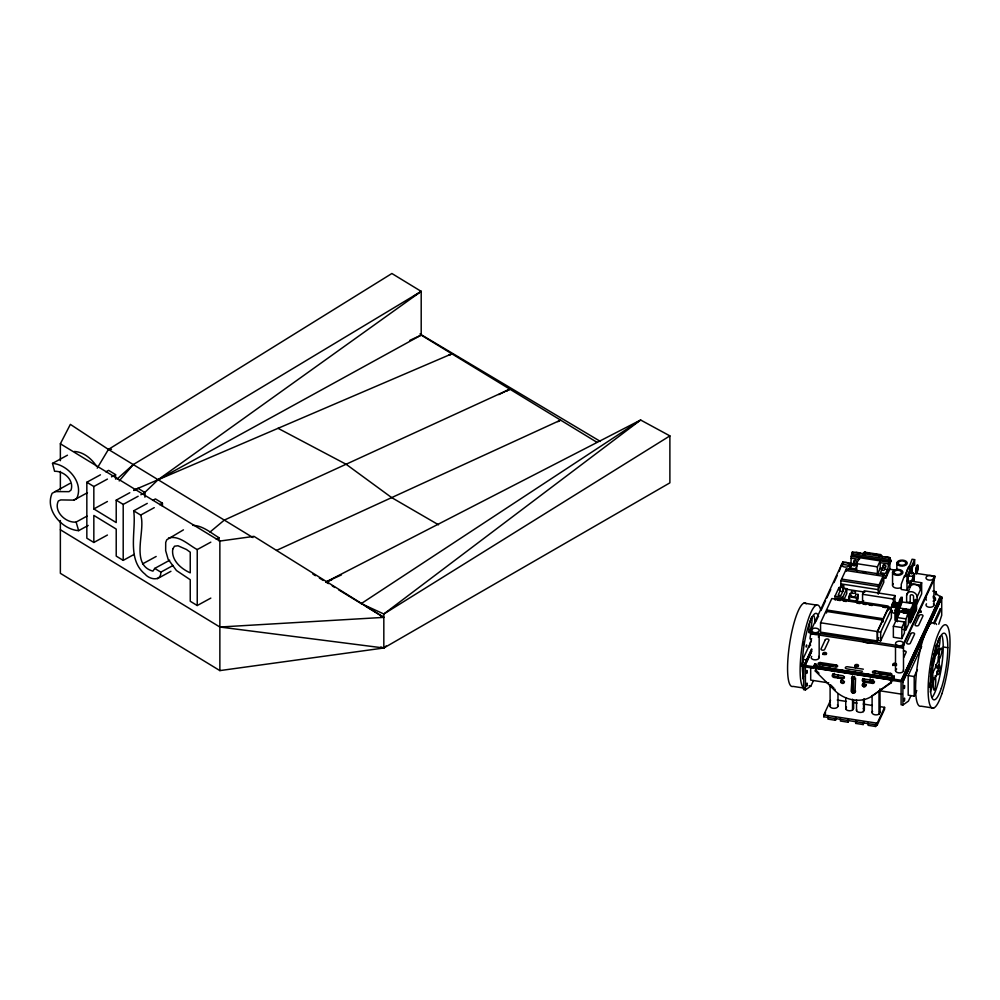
<?xml version="1.0" encoding="UTF-8"?>
<svg xmlns="http://www.w3.org/2000/svg" width="1000" height="1000" viewBox="0 0 1000 1000"><rect width="100%" height="100%" fill="white"/><g stroke="black" fill="none" stroke-linecap="round" stroke-linejoin="round"><path stroke-width="1.5" d="M802.837 678.888L802.837 659.312L811.188 641.325M851 563.237L842.788 561.975L810.263 632.05L810.263 633.688L902.325 647.925L934.85 577.85L934.85 576.213L915.75 573.263M811.3 631.45L811.3 629.825M814.125 634.275L814.125 632.65M819.163 657.55L819.163 635.05M882.575 620.825L882.575 620.112L825.863 611.337L820.562 622.762L820.562 632.15L877.275 640.925L878.8 637.65M826.5 613.025L826.5 609.975L831.8 598.55L888.512 607.312L888.512 610M827.975 716.775L827.975 719.112L835.475 720.275L836.413 718.25M835.475 720.275L835.475 717.938M840 591.15L840.85 585.225L843.587 585.65L843.587 589.725L840.875 595.55L838.15 595.138L840 591.15L842.725 591.575L843.587 585.65M840.425 718.7L840.425 721.038L847.925 722.2L848.875 720.175M840.863 586.9L840.863 580.688L846.363 568.85L883.775 574.637L883.775 582.35L878.888 592.875M845.738 708.763L845.738 697.913M846.363 570.975L846.363 568.85M847.925 722.2L847.925 719.862M848.35 569.9C852.788 564.587 849.75 557.638 852.438 551.938L889.85 557.725L889.85 569.25L885.75 578.075L882.763 577.612M846.5 707.1L845.8 709.075A4 2.312 0 0 0 852.487 710.113L852.575 699.2M852.575 693L852.575 675.938M852.438 556.263L852.438 551.938M852.575 710.05L853.662 708.475L853.55 700.212M853.55 692.45L853.55 676.95M856.688 571.188L856.688 563.65L859.45 557.675L859.45 559.462L851.112 558.175M894.95 602.788L894.95 595.562L864.175 590.812L862.562 594.288L862.562 602.962L863.637 600.638M877.275 640.925L877.275 631.538L882.575 620.112M877.412 566.85L877.412 574.388L880.188 568.425L880.188 560.887L877.412 566.85L856.688 563.65M878.275 594.188L878.275 586.475L883.775 574.637M885.75 578.075C888.425 571.587 887.775 564.35 889.85 557.725M892.55 585.275L892.55 572.362M893.363 626.25L893.363 637.263L901.838 638.575L904.425 633L904.425 621.987L895.95 620.675L893.363 626.25L901.838 627.562L904.425 621.987M893.337 604.825L893.337 599.05L894.95 595.562M894.95 610.438L894.95 620.212L896.15 620.4L897.15 618.237L897.15 608.462L895.95 608.288L894.95 610.438L896.15 610.625L897.15 608.462M895.1 607.2C896.087 593.763 886.65 611.987 897.8 606.3L897.013 604.237L894.525 602.6L892.763 603.337L891.975 605.4M895.913 607.137C894.262 602.4 894.963 601.812 895.913 603.663M895.5 670.6L895.5 646.6M896.15 620.4L896.15 610.625M896.85 568.837L896.85 563.1M897.4 621.688C895.925 612.913 902.4 605.925 902.262 597.45L901.062 597.263L900.212 599.087L900.15 606.538M897.588 614.775L897.775 604.212L896.663 602.7L895.1 602.85L894.287 607.137M898.475 647.325L898.475 645.7L810.263 632.05M898.425 612.962L898.438 605.712L897.225 605.525L896.388 607.337L897.588 607.525L898.438 605.712M898.863 613.888L898.875 604.775L899.712 602.962L898.5 602.775C898.625 606.025 892.588 606.9 892.487 603.725M899.712 607.487L899.712 602.962M900.987 604.738L900.987 600.212L899.775 600.025L898.938 601.838L900.15 602.025L900.987 600.212M901.838 638.575L901.838 627.562M902.325 647.925L902.337 646.3L934.85 576.213M903.363 645.7L903.363 644.062A4 2.312 0 0 0 898.462 641.237A4 2.312 0 0 0 896.675 645.1A4 2.312 0 0 0 903.363 644.062M903.5 670.6L903.5 645.1M903.05 629.45L905.875 629.888L905.875 618.875L908.462 613.3L899.987 611.987L897.4 617.562L905.875 618.875M908.238 610.8L907.362 612.675L904.1 613.175L901.725 611.8L902.6 609.913L905.863 609.412L908.238 610.8L907.362 615.325M908.462 613.3L908.462 624.312L905.875 629.888M913.138 606.987L911.938 606.8L912.775 604.987L913.988 605.175L913.138 606.987L912.7 617.038L912.7 607.925L911.5 607.737C910.9 610.65 908.525 619.375 911.862 619.513M911.5 612.087L911.5 607.737M913.988 605.175L913.988 614.288L914.425 604.237L915.263 602.425L914.05 602.238L913.213 604.05L913.213 607.062M914.05 611.337L915.263 611.525L915.263 602.425M915.263 611.525L915.7 601.487L916.538 599.663L915.337 599.475L914.488 601.3L915.7 601.487M916.538 599.663L916.538 609.438L910.425 622.612L909.225 622.425L909.212 612.65L910.225 610.487L911.425 610.675L911.425 619.788L910.225 619.6M920.913 612.375A1.875 1.087 0 0 0 920.225 611.975L920.225 610.45M933.825 580.075L933.825 578.45M933.962 604.975L933.962 579.475M888.512 607.312L883.213 618.737L883.213 621.8M934.488 654.562L935.812 654.862M933.6 679.538L932.275 679.338L931.175 677.013L931.225 668.325L932.55 668.525L932.95 678.812L934.388 679.338C939.013 671.762 940.113 661.8 938.675 653.162L935.913 652.438L934.087 655.487L935.413 655.7L938.025 652.438M936.188 594.75A11.7 6.763 -0.1 0 1 935.65 593.538L935.65 592A11.7 6.763 -0.1 0 0 939.9 596.25L941.712 596.938L941.712 615.3L938.775 624.188M813.5 666.7L805.175 665.425L803.737 666.137L803.6 689.65L805.413 689.925L805.413 666.975L813.5 668.225L814.788 663.913L816.6 664.188L815.312 671.062L834.613 690.362A27 21.288 24.9 0 0 871.9 696.137L891.213 682.8L891.688 679.212M891.213 682.8L892.5 675.938L894.312 676.213L893.012 680.537L901.1 681.787L901.1 704.737L902.913 705.013L908.413 701.125L910.95 695.65M935.775 645.3L935.738 646.737A8.988 1.9 -81.2 0 1 934.488 654.663A8.988 1.9 -81.2 0 1 933.538 653.988M936.513 624.525L936.05 623.612M806.762 645.588C806.55 643.05 805.65 648.787 806.612 646.5M935.487 666.675L936.025 664.825L935.812 666.963L932.288 673.587L930.962 673.388A8.988 1.9 -81.2 0 0 930.45 672.337M894.287 603.663L894.887 602.487M893.538 606.962L895.5 602.537L898.012 604.288L896.663 602.7M892.887 606.675C892.125 604.087 897.412 600.725 897.013 604.237C895.05 606.575 890.425 602.55 895.1 602.85C898.7 602.55 894.613 605.413 893.587 603.425C894.312 600.75 897.712 605.025 897.312 606.675M892.087 604.938L894.4 602.612L897.8 604.5M911.012 583.438L908.037 582.987L907.375 580.788L909.362 572.888L913.825 573.575L914.488 575.763L913.825 580.812M913.825 573.575L911.838 581.475L907.375 580.788M912.188 580.712L913.65 574.925L913.65 580.225M892.4 606.3L893.75 603.638L895.8 602.7L896.612 603.225M932.55 668.525L935.413 655.7M173.075 565.462L160.85 572.15C161.213 581.85 149.338 579.487 145.125 574.2C126.275 559.15 136.512 530.75 133.688 510.812L147.275 503.387M892.4 604.5L894.4 602.7M892.087 605.862L894.325 603.062L897.775 604.212M934.388 679.338L931.988 679.025A8.988 1.9 -81.2 0 1 931.712 686.125L931.438 687.763A8.988 1.9 -81.2 0 1 930.325 692.113M803.475 667.5L803.363 668.15A9.1 1.925 -81.2 0 1 802.663 671.213M935.65 667.188L936.025 664.825M929.613 685.925L929.938 684.35A8.975 1.9 -81.2 0 1 931.988 679.025M936.975 652.537A8.988 1.9 -81.2 0 0 939.038 647.212L939.362 645.638A8.988 1.9 -81.2 0 0 939.925 636.9A8.988 1.9 -81.2 0 0 937.537 643.8L937.262 645.438A8.988 1.9 -81.2 0 0 936.975 652.537L936.7 652.237M801.538 666.312L801.875 664.725A9.1 1.925 -81.2 0 1 803.088 660.812M933.45 623.35L940.275 608.638L940.05 611.663L934.4 623.9M896.663 606.962L895.1 602.85C888.25 603.625 896.175 609.388 898.088 604.837M856.55 709.538L856.55 710.738A4 2.312 0 0 0 863.238 711.775L864.262 709.538A4 2.312 0 0 0 863.238 708.512M879.95 674.4L879.95 673.213A4 2.312 0 0 0 876.612 671.513A4 2.312 0 0 0 872.625 672.65M892.487 603.862L893.75 602.775M863.225 553.438L865.138 552.238L880.275 554.562L882.55 556.95M169.675 560.237L154.725 568.413L152.925 571.125C129.65 564.862 146.113 530.25 140.675 515.075L133.688 510.812M904.663 576.925L907.862 568.337L910.4 568.737L910.4 573.013M905.537 575.025L908.75 566.438L911.287 566.825L914.625 559.637L912.087 559.25L908.875 567.825M940.275 596.4L901.338 680.3L893.012 679L893.012 680.537M815.837 621.675L817.775 617.487M821.012 610.513L825.55 600.737M826.85 597.95L830.738 589.562M833.975 582.587L837.212 575.612M839.163 571.413L841.75 564.2L849.475 565.4A4 2.312 0 0 0 844.587 562.575A4 2.312 0 0 0 842.788 566.425A4 2.312 0 0 0 849.475 565.4M834.987 599.862L834.987 596.188L839.025 587.475L839.025 589.925M803.662 666.312L811.737 648.975M803.625 666.5L811.513 649.5M804.312 665.6L811.737 649.925M804.725 665.462L811.3 651.287M804.95 665.425L811.525 651.263M805.175 665.425L811.75 651.263M818.325 637.087L819.65 634.25M835.662 599.862L836.513 598.05L888.15 606.038L887.312 607.85M852.325 564.113L850.462 568.125L855.475 568.913L857.337 564.888L851.112 563.925M853.988 563.125A1.663 1.312 24.9 0 1 855.387 565.375A1.663 1.312 24.9 0 1 852.6 564.938A1.663 1.312 24.9 0 1 853.988 563.125L855.288 560.337M842.7 599.825L842.7 597.388L846.75 588.675L842.887 588.075M862.65 555.075L863.787 552.612M862.875 554.938L864.013 552.463M863.125 554.825L864.275 552.362M863.4 554.75L864.55 552.275M863.688 554.7L864.837 552.238M863.988 554.7L865.138 552.238M864.3 554.725L865.45 552.263M843.863 599.788L846.75 593.575L846.75 588.675M813.5 668.225L814.788 663.913M815.8 667.463L816.6 665.725L814.788 665.438M849.762 598.488L848.688 600.812L848.688 596.737L850.3 593.25L850.3 595.975M815.312 671.062L815.8 670.013L819.013 673.238M805.413 689.925L810.913 686.038L813.45 680.575M858.15 594.462L858.15 598.55L856.525 602.025L856.525 597.95L858.15 594.462L855.537 594.062M879.137 557.025L880.275 554.562M879.438 557.087L880.588 554.625M883.062 567.625A1.663 1.312 24.9 0 1 884.45 569.875A1.663 1.312 24.9 0 1 881.675 569.438A1.663 1.312 24.9 0 1 883.062 567.625L884.35 564.837M834.013 674.362L842.463 675.662A1.875 1.475 24.9 0 1 844.262 677.475A1.875 1.475 24.9 0 1 842.463 678.725L834.013 677.425A1.875 1.475 24.9 0 1 832.2 675.612A1.875 1.475 24.9 0 1 834.013 674.362L834.5 673.312M834.013 677.425L834.5 676.375A1.875 1.475 24.9 0 1 833.213 673.562M889.712 563.962L891.237 560.688L889.225 557.413L885.175 556.788M887.312 569.525L885.45 573.55L880.425 572.762L882.3 568.75L880.188 568.425M883.775 577.825L878.275 589.663L840.875 583.875M834.613 690.362L835.1 689.325M880.013 706.637L884.587 707.35L884.587 709.188L877.237 725.037L823.787 716.762L823.787 714.925L830.525 700.4M823.787 716.762L825.625 712.8M842.463 678.725L842.938 677.688A1.875 1.475 24.9 0 0 844.513 677.163M855.225 667.725L856.513 664.95M855.55 690.95L855.062 692A1.875 1.475 24.9 0 1 853.263 693.25A1.875 1.475 24.9 0 1 851.45 691.438L851.938 677.55A1.875 1.475 24.9 0 1 852.463 676.55M855.062 692L855.55 678.1M877.537 631.7L888.238 608.625L891.375 609.113L891.375 617.775L880.675 640.85L877.537 640.362L877.537 631.7L880.675 632.175L891.375 609.113M851.45 691.438L851.938 677.55M906.988 576.075L904.463 575.688L901.25 584.263L901.25 589.462L906.988 590.35L906.988 576.075L910.4 568.737M909.188 574.237L908.213 576.325L908.213 581.625M864.062 682.075A1.875 1.475 24.9 0 1 862.25 680.263A1.875 1.475 24.9 0 1 864.062 679.013L872.5 680.312A1.875 1.475 24.9 0 1 874.312 682.125A1.875 1.475 24.9 0 1 872.5 683.375L864.062 682.075L864.538 681.025A1.875 1.475 24.9 0 1 862.975 678.487M917.138 603.625L917.138 596.862L920.525 589.562A5.45 4.288 24.9 0 0 915.275 584.462A5.45 4.288 24.9 0 0 910.013 587.938L910.013 583.562L911.15 581.125L921.65 582.75L921.65 593.9L917.138 603.625L906.625 602L906.625 595.237L909.45 589.15M906.988 590.35L910.4 583.013M913.512 576.312L914.625 573.925M896.15 619.738L897.15 617.575L895.95 617.388M872.5 680.312L872.987 679.275M872.5 683.375L872.987 682.325A1.875 1.475 24.9 0 0 874.55 681.812M864.125 722.537L863.175 724.562L855.675 723.4L856.612 721.375M920.525 589.562L920.525 585.188L921.65 582.75M910.425 622.612L910.425 612.837L911.425 610.675M871.9 696.137L891.688 681.762M910.5 618.987L911.862 618.85L911.862 609.738L912.7 607.925M911.425 619.788L911.862 618.85M891.213 680.25L892.5 675.938M893.012 679L894.312 676.213M903.725 657.475L906.125 652.288A1.875 1.087 0.2 0 0 905.462 651.15A1.875 1.087 0.2 0 0 903.375 651.062M868.125 722.987L868.125 725.325L875.638 726.488L877.05 723.45M877.237 725.037L877.237 723.2L884.587 707.35M901.338 680.3L940.588 596.875L941.688 598.263L902.9 681.862L902.913 705.013M902.9 681.862L901.787 680.475L940.588 596.875M902 680.6L940.8 597M902.2 680.738L941 597.137M902.375 680.9L941.175 597.3M902.537 681.075L941.338 597.475M902.775 681.45L941.462 597.663M902.85 681.663L941.65 598.062M916.787 690.588L914.212 696.125L908.188 695.188L908.175 675.6L921.663 646.55M914.212 696.125L914.212 676.538L917.425 669.625M936.112 665.325L939.338 658.388L938.012 658.175M901.425 603.787L902.262 597.45M60.362 460.675L60.362 443.787L70.362 424.375L108.425 449.425L252.963 537.575M935.775 591.675L935.638 593.425L936.125 592.188M97.212 468.162L108.425 449.425L391.887 273.512L421.2 291.388L421.2 335.1L597.062 442.362M830.125 666.7L831.15 665.662A4 2.312 0 0 1 837.438 666.137M830.512 704.9L830.125 706.65A4 2.312 0 0 0 835.512 708.188A4 2.312 0 0 0 837.438 704.9M889.212 563.325L891.237 560.688M119.175 480.938L133.262 464.575L421.2 291.388L158.1 479.725L144.625 492.625M183.438 529.862L166.75 539.775L165.7 542.45L165.662 550.662L168.125 559.25L176.45 570.513L190.238 579.725L190.238 601.263L197.237 605.525L210.825 598.1M117.062 479.05L133.262 464.575M386.175 645.962L383.825 648L219.862 670.6L60.362 573.325L60.362 520.538M210.012 532.038L224.312 520.1L509.812 389.15L507.15 390.688M338.663 589.837L361.238 603.612L640.638 420.012L669.887 435.887L669.887 482.85L383.825 648L219.862 627.025L60.362 529.75M413.35 296.45L421.2 291.388M669.887 435.887L383.825 614L361.238 603.612M69.963 483.413L52.112 493.325C44.588 509.95 62.013 529.6 78.662 530.65L88.175 525.45M86.988 516.125L76.112 522.075C65.65 523.138 53.375 511.312 58.338 500.975L60.763 499.913L73.85 500.125L76.725 498.462C84.062 482.987 68 464.575 52.512 463.375L54.575 471.275C64.05 470.9 74.25 480.163 71.075 489.975L69.037 491.662L55.012 491.587M449.15 355.35L451.875 353.812L448.95 354.888M507.1 390.688L509.812 389.15L498.8 394.6M557.875 421.662L560.6 420.125L276.512 550.425M158.1 479.725L421.2 335.1L409.862 340.35M52.512 463.375L67.463 455.2M107.425 535.037L93.837 542.463L86.838 538.2L86.838 482.25L100.438 474.812M105.875 471.85L108.588 470.363L115.575 474.625L115.575 479.113M86.838 482.25L93.837 486.512L107.425 479.087M111.5 476.85L115.575 474.625M73.85 500.125L87.45 492.7M93.837 486.512L93.837 508.938L107.425 501.5M93.837 508.938L116.213 522.575L116.213 500.15L129.8 492.725M133.875 490.5L137.95 488.275L144.938 492.537L144.938 497.2M116.213 500.15L123.2 504.412L138.15 496.25M140.863 494.762L144.938 492.537M152.713 500.412L155.425 498.925L162.425 503.188L162.425 506.262M140.675 515.075L154.262 507.65M159.7 504.675L162.425 503.188M93.837 542.463L93.837 515.425L116.213 529.075L116.213 556.112L123.2 560.375L134.075 554.438M142.575 563.888L156.175 556.462M197.237 605.525L197.237 549.575L210.825 542.15M216.262 539.175L218.975 537.688C210.775 532.85 202.712 525.5 192.675 525.337M157.338 578.713L170.925 571.287M341.425 574.913L325.875 582.038L328.438 583.6M893.538 602.7L894.325 602.413M892.887 604.125L893.538 603.837M938.675 664.887L939.375 664.887A8.988 1.9 -81.2 0 1 939.925 671.213A8.925 1.887 -81.2 0 1 937.55 674.6L937.275 674.15A8.925 1.887 -81.2 0 1 936.875 671.213M133.787 490.15L451.875 353.812M331.737 579.9L325.875 582.038L640.638 420.012L383.825 614L383.825 648L380.85 647.025M168.487 538.025C179.188 534.987 188.55 545.013 197.237 549.575M932.275 679.338L933.962 678.012L935.288 678.225M893.587 603.225L894.4 603.175M60.362 443.787L219.862 541.062L253.975 536.362L383.825 617.375L219.862 627.025M74.262 451.488C83.438 451.838 91.6 458.725 96.5 466.15M111.487 449.275L108.425 449.275M380.737 617.15L383.825 617.375L365.225 606.038M941.712 596.938L940.362 596.775M936.125 592.375L935.525 594.663M866.95 553L869.9 553.462M872.862 553.925L880.5 555.112A1.725 1.363 24.9 0 1 881.912 556.438M856.112 552.288L860.15 552.913M851.675 553.587L889.087 559.375M851.675 555.175L889.087 560.962M851.112 556.388L888.525 562.175M880.188 562.663L888.525 563.962M889.85 569.25L895.95 570.2M884.812 569.138L888.525 569.712M908.037 575.737L912.5 576.425M862.613 572.1L865.562 572.562M882.975 575.25L885.75 575.688M845.625 570.45L883.025 576.237M910.013 583.562L920.525 585.188M932.788 591.138L936.062 591.75M841.612 579.087L879.013 584.875M840.863 580.688L878.275 586.475M840 587.075L842.725 587.5M845.362 589.1L864.812 592.112M900.212 599.087L901.425 599.275M862.562 594.288L893.337 599.05M902.262 601.975L913.888 603.775M913.213 604.05L914.425 604.237M848.688 596.737L856.525 597.95M895.875 603.062L898.875 604.775M834.987 596.188L842.7 597.388M910.662 609.55L911.862 609.738M899.45 608.038L911.062 609.825M914.488 610.4L915.7 610.588M884.1 606.287L891.8 607.487M914.488 611.062L915.7 611.25M837.188 600.087L840.225 600.562M843.263 601.038L846.3 601.5M856.938 603.15L859.975 603.612M863.012 604.087L866.05 604.55M869.087 605.025L872.125 605.5M882.75 607.137L885.788 607.612M914.05 612.013L915.263 612.188M899.45 610.763L902.362 611.213M908.162 612.112L911.062 612.562M909.212 612.65L910.425 612.837M913.213 613.812L914.425 614M911.938 615.913L913.138 616.087M911.938 616.575L913.138 616.75M911.5 617.513L912.7 617.7M803.962 603.125L816.513 605.062M910.225 620.262L911.425 620.45M826.5 609.975L883.213 618.737M820.562 622.762L877.275 631.538M937.013 645.75L939.275 646.1M943.213 646.975L947.8 647.688M939.925 648.863L942.175 649.2A8.988 1.9 -81.2 0 1 940.1 657.775L939.663 658.575A8.988 1.9 -81.2 0 1 938.525 659.225M935.913 652.438L938.312 652.75M937.35 652.95L938.675 653.162M935.013 653.55L936.338 653.75M938.025 656.912L939.35 657.113M934.513 658.35L933.188 658.138L932.375 661.312L933.7 661.513M938 659.875L939.325 660.075M933.312 663.5L931.988 663.3A8.988 1.9 -81.2 0 1 931.575 664.513M933.037 664.987L931.7 664.788L931.988 663.3A8.988 1.9 -81.2 0 0 932.087 661.762M937.262 666.787L938.6 666.988M936.988 668.275L938.312 668.475M937.675 670.863L939.925 671.213M930.975 671.688L932.3 671.9M930.95 674.663L932.275 674.862M934.887 676.075L936.213 676.275M931.175 677.013L932.5 677.225M931.625 678.612L932.95 678.812M802.837 659.312L807.375 660.013M908.175 675.6L914.212 676.538M820.525 662.562L836.213 664.987A1.875 1.087 0 0 1 837.537 666.312A1.875 1.087 0 0 1 835.25 667.075L819.562 664.65A1.875 1.087 0 0 1 818.238 663.325A1.875 1.087 0 0 1 820.525 662.562L820.525 664.087A1.875 1.087 0 0 0 818.425 664.6M863.363 669.188L847.675 666.762A1.875 1.087 0 0 0 845.387 667.525A1.875 1.087 0 0 0 846.712 668.85L862.4 671.275M874.825 670.962L890.512 673.388A1.875 1.087 0 0 1 891.838 674.712A1.875 1.087 0 0 1 889.538 675.475L873.863 673.05A1.875 1.087 0 0 1 872.537 671.725A1.875 1.087 0 0 1 874.825 670.962L874.825 672.487M820.525 664.087L831.075 665.725M879.975 673.288L890.512 674.912A1.875 1.087 0 0 1 891.65 675.425M892.5 677.463L894.312 677.75M815.725 666.087L891.625 677.825M815.662 666.263L891.562 678M815.612 666.45L891.5 678.188M815.55 666.663L891.45 678.4M815.5 666.888L891.4 678.625M815.45 667.125L891.35 678.863M815.413 667.362L891.312 679.1M815.375 667.6L891.275 679.35M815.35 667.85L891.237 679.587M815.325 668.075L891.225 679.825M815.312 668.3L891.213 680.037M929.275 686.85L931.525 687.2M834.5 676.375L842.938 677.688M864.538 681.025L872.987 682.325M828.787 682.9L810.688 680.1L810.688 668.05M879.225 690.7L901.85 694.2M809.1 685.763L810.913 686.038M804.175 688.112L793.025 686.388A42.225 8.9 -81.2 0 1 789.85 642.387A42.225 8.9 -81.2 0 1 806.225 603.737M933.612 708.125L921.062 706.175A42.225 8.95 -81.2 0 1 917.825 662.312A42.225 8.95 -81.2 0 1 934.25 623.513M837.25 700.025L846.413 701.438M854.05 702.625L857.1 703.1M863.213 704.038L872.375 705.462M823.787 714.925L877.237 723.2M898.475 645.7L902.337 646.3M895.8 602.612L896.45 602.775M940.775 598.15L941.712 598.462M895.875 602.413L897.237 603.513M278.05 428.312L346.087 464.25L391.675 497.6L438.537 524.8M419.95 333.95L600.388 441.438M312.863 574.1L315.462 575.688M319.363 578.075L323.275 580.45M332.275 585.938L334.825 587.5M154.725 568.413L160.85 572.15M830.812 685.025L834.025 688.25M897.712 604.525L898.012 605.188M76.112 522.075L78.662 530.65M879.975 688.787L880.088 712.562L878.913 714.2A4 2.312 0 0 1 873.662 714.4A4 2.312 0 0 1 872.625 711.413M913.65 603.088L913.512 596.038A1.762 1.388 24.9 0 0 910.25 595.538L910.15 602.55M880.675 632.175L880.675 640.85M914.625 559.637L914.625 565.35M911.287 566.825L911.287 573.975M911.15 581.125L911.15 583.913M890.512 673.388L890.512 674.912M879 690.875L879 714.137M875.638 724.15L875.638 726.488M872.1 680.013L872.1 683.112M872.1 695.512L872.1 712.562M870.175 678.763L870.175 681.775M864.338 678.85L864.338 686.6M864.338 699.013L864.338 709.862M863.562 678.962L863.562 686.712M863.562 699.112L863.562 711.525M863.175 722.212L863.175 724.562M856.525 699.812L856.525 710.662M855.675 721.062L855.675 723.4M842.788 561.975L842.788 563.6M837.975 675.05L837.975 678.15M837.975 693.65L837.975 706.05M836.213 664.987L836.213 666.513M830.1 684.862L830.1 706.575M819.562 664.65L819.562 666.175M219.862 541.062L219.862 670.6M218.975 537.688L218.975 540.8M123.2 504.412L123.2 560.375M60.362 471.413L60.362 489.837M901.4 587.388A5.188 2.988 0 0 1 894.587 587.65A5.188 2.988 0 0 1 893.25 583.775M895.1 613.325A3.125 1.8 0 0 1 892.4 610.612M816.2 634.275A4 2.312 0 0 1 812.337 633.688M811.3 632.65A4 2.312 0 0 1 811.7 630.9M903.363 644.5A4 2.312 0 0 1 902.325 646.725M900.537 647.325A4 2.312 0 0 1 896.675 646.725M933.425 578.325A4 2.312 0 0 1 932.788 581.112M855.525 595.438A2.125 1.225 0 0 1 853.138 596.812A2.125 1.225 0 0 1 851.45 595.138M854.15 562.475A1.663 1.312 24.9 0 1 854.362 560.438A1.663 1.312 24.9 0 1 856.737 561.35A1.663 1.312 24.9 0 1 855.7 563.062M882.962 566.65A1.663 1.312 24.9 0 1 883.438 564.938A1.663 1.312 24.9 0 1 885.588 565.513A1.663 1.312 24.9 0 1 885.487 567.325M885.15 567.487A1.663 1.312 24.9 0 1 884.35 567.55M851.45 678.587A1.875 1.475 24.9 0 1 853.263 677.337A1.875 1.475 24.9 0 1 855.062 679.15M854.212 676.413A1.875 1.475 24.9 0 1 854.65 676.637M844.513 681.85A1.875 1.475 24.9 0 1 841.838 681.888A1.875 1.475 24.9 0 1 841.663 679.562M891.65 676.5A1.875 1.087 0 0 1 891.35 676.725M896.525 664.613A1.875 1.087 0 0 1 893.637 665.212A1.875 1.087 0 0 1 893.637 663.45A1.875 1.087 0 0 1 896.525 664.05M892.913 665.588A1.875 1.087 0 0 1 894.712 664.775A1.875 1.087 0 0 1 896.525 665.588M919.287 610.3A1.875 1.087 0 0 1 921.1 611.663A1.875 1.087 0 0 1 918.35 612.325M823.112 654.5A1.875 1.087 0 0 1 826.35 654.5M855.025 666.525A1.875 1.087 0 0 1 858.275 666.525M855.487 691.338A1.875 1.475 24.9 0 1 851.938 690.4M933.088 597.825A4.875 2.812 0 0 1 935.525 600.262M872.013 642.9A9.375 5.412 0 0 1 862.962 641.5M903.363 670A4 2.312 0 0 1 898.475 672.825A4 2.312 0 0 1 896.675 668.962M818.625 656.4A4 2.312 0 0 1 815.163 659.862A4 2.312 0 0 1 811.7 656.4M933.425 603.825A4 2.312 0 0 1 929.963 607.288A4 2.312 0 0 1 926.5 603.825M933.088 596.3A4.875 2.812 0 0 1 933.088 601.175M926.438 600.138A4.875 2.812 0 0 1 926.438 597.325M809.275 647.113A6.25 1.325 -81.2 0 1 811.488 640.487M814.025 615.913A33.725 7.138 -81.2 0 1 815.088 623.075M804.038 641.938A9.1 1.925 -81.2 0 1 803.938 643.475A9.1 1.925 -81.2 0 1 803.525 644.688M811.688 638.675A9.1 1.925 -81.2 0 1 810.013 638.325A9.1 1.925 -81.2 0 1 810.875 633.475M811.263 632.038A9.1 1.925 -81.2 0 1 811.688 630.775M812.113 629.712A9.1 1.925 -81.2 0 1 812.55 628.913M866.35 684.463A1.875 1.475 24.9 0 1 864.3 685.662A1.875 1.475 24.9 0 1 862.788 683.525M842.15 565.275A4 2.312 0 0 1 842.788 564.8M912.95 572.537A4.625 0.975 -81.2 0 1 911.912 569.113A4.625 0.975 -81.2 0 1 913.988 564.65M912.487 572.337A3.625 0.762 -81.2 0 1 912.487 567.212M912.712 566.425A3.625 0.762 -81.2 0 1 913.425 565.188M803.312 687.712A42.225 8.9 -81.2 0 1 804.412 633.612A42.225 8.9 -81.2 0 1 820.5 609.1M942.038 635.737A33.725 7.125 -81.2 0 1 941.413 667.638A33.725 7.125 -81.2 0 1 932.237 697.25M803.475 676.75A33.725 7.138 -81.2 0 1 806.663 632.263A33.725 7.138 -81.2 0 1 818.6 616.625M942.175 649.2A8.988 1.9 -81.2 0 0 940.1 649.613L939.663 650.662A8.988 1.9 -81.2 0 0 938.525 654.912M935.425 677.575A8.988 1.9 -81.2 0 1 935.738 679.425L935.775 680.7A8.988 1.9 -81.2 0 1 934.488 690.05A8.988 1.9 -81.2 0 1 933.2 686.263L933.238 684.837A8.988 1.9 -81.2 0 1 934.125 678.413M930.962 673.388A8.988 1.9 -81.2 0 1 930.45 676.65M810.25 645.575A9.1 1.925 -81.2 0 1 810.662 645.125M810.25 620.763A9.1 1.925 -81.2 0 0 809.538 623.837L809.262 625.475A9.1 1.925 -81.2 0 0 808.975 632.638A9.1 1.925 -81.2 0 0 811.038 627.25L811.375 625.662A9.1 1.925 -81.2 0 0 811.95 616.862A9.1 1.925 -81.2 0 0 810.662 619.45M879.55 711.413A4 2.312 0 0 1 879.95 711.963M906.625 595.237A5.45 4.288 24.9 0 1 911.888 591.763A5.45 4.288 24.9 0 1 917.138 596.862M863.875 553.462A1.725 1.363 24.9 0 1 864.587 552.837M906.55 611.05A1.625 0.938 0 0 1 904.762 612.225A1.625 0.938 0 0 1 903.575 610.825M904.163 610.487A1.625 0.938 0 0 1 904.562 610.388M905.4 610.388A1.625 0.938 0 0 1 905.788 610.487M806.4 672.613C807.25 676.363 807.562 666.112 806.4 672.613M806.4 685.263C807.25 689.013 807.562 678.763 806.4 685.263M903.9 687.7C904.737 691.45 905.088 681.15 903.9 687.7M903.9 700.35C904.75 704.112 905.05 693.725 903.9 700.35M172.775 548.987C171.025 560.175 181.012 568.775 190.238 572.85L190.238 552.188L186.438 549.475L177.975 545.763L174.513 546.2L172.775 548.987M937.837 666.075L937.412 667.062L937.825 666.062M825.288 639.775L821.075 648.838A1.875 1.087 0 0 0 822.4 650.163A1.875 1.087 0 0 0 824.7 649.388L828.9 640.337A1.875 1.087 0 0 0 827.575 639.012A1.875 1.087 0 0 0 825.288 639.775M910.913 633.612L906.712 642.663A1.875 1.075 -0.1 0 0 908.037 643.988A1.875 1.075 -0.1 0 0 910.325 643.225L914.538 634.175A1.875 1.087 0 0 0 913.213 632.85A1.875 1.087 0 0 0 910.913 633.612M919.325 615.5L915.113 624.55A1.875 1.075 -0.1 0 0 916.438 625.875A1.875 1.075 -0.1 0 0 918.737 625.112L922.938 616.05A1.875 1.075 -0.1 0 0 921.612 614.738A1.875 1.075 -0.1 0 0 919.325 615.5M931.963 575.85L931 575.612A4 2.312 0 0 0 926.025 578.25A4 2.312 0 0 0 932.25 579.738A4 2.312 0 0 0 931.963 575.85M812.337 632.05A4 2.312 0 0 0 819.025 631.013A4 2.312 0 0 0 814.125 628.188A4 2.312 0 0 0 812.337 632.05M852.125 593.1A2.125 1.225 0 0 0 855.525 592.288A2.125 1.225 0 0 0 852.6 591A2.125 1.225 0 0 0 852.125 593.1M894.075 574.487A5.188 2.988 0 0 0 902.75 573.138A5.188 2.988 0 0 0 896.4 569.475A5.188 2.988 0 0 0 894.075 574.487M895.138 573.862A3.675 2.125 0 0 0 901.287 572.913A3.675 2.125 0 0 0 896.787 570.325A3.675 2.125 0 0 0 895.138 573.862M898.375 565.225A5.188 2.988 0 0 0 907.05 563.875A5.188 2.988 0 0 0 900.7 560.212A5.188 2.988 0 0 0 898.375 565.225M899.35 564.65A3.8 2.188 0 0 0 905.713 563.675A3.8 2.188 0 0 0 901.05 560.988A3.8 2.188 0 0 0 899.35 564.65M840.888 682.412A1.875 1.475 24.9 0 0 844.025 682.9A1.875 1.475 24.9 0 0 842.463 680.362A1.875 1.475 24.9 0 0 840.888 682.412M823.413 654.275A1.875 1.087 0 0 0 826.538 653.787A1.875 1.087 0 0 0 824.25 652.463A1.875 1.087 0 0 0 823.413 654.275M855.325 666.3A1.875 1.087 0 0 0 858.462 665.812A1.875 1.087 0 0 0 856.162 664.488A1.875 1.087 0 0 0 855.325 666.3M862.487 685.75A1.875 1.475 24.9 0 0 865.625 686.237A1.875 1.475 24.9 0 0 864.062 683.7A1.875 1.475 24.9 0 0 862.487 685.75M917.188 572.35A4.625 0.975 -81.2 0 0 917.725 564.875A4.625 0.975 -81.2 0 0 915.713 570.887A4.625 0.975 -81.2 0 0 917.188 572.35M917.113 571.7A3.625 0.762 -81.2 0 0 917.537 565.85A3.625 0.762 -81.2 0 0 915.962 570.562A3.625 0.762 -81.2 0 0 917.113 571.7M941.925 693.637A42.225 8.95 -81.2 0 0 946.8 625.45A42.225 8.95 -81.2 0 0 928.487 680.387A42.225 8.95 -81.2 0 0 941.925 693.637M941.325 688.25A33.725 7.125 -81.2 0 0 945.238 633.725A33.725 7.125 -81.2 0 0 930.65 677.5A33.725 7.125 -81.2 0 0 941.325 688.25M903.838 610.538A1.625 0.938 0 0 0 906.55 610.112A1.625 0.938 0 0 0 904.562 608.962A1.625 0.938 0 0 0 903.838 610.538"/></g></svg>
